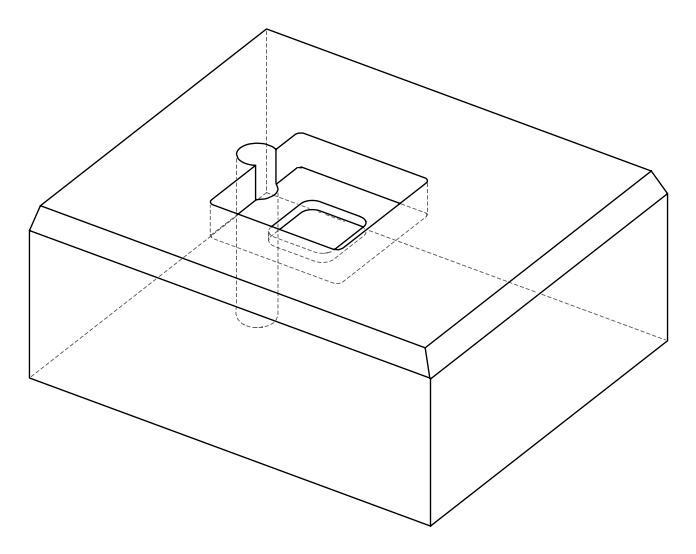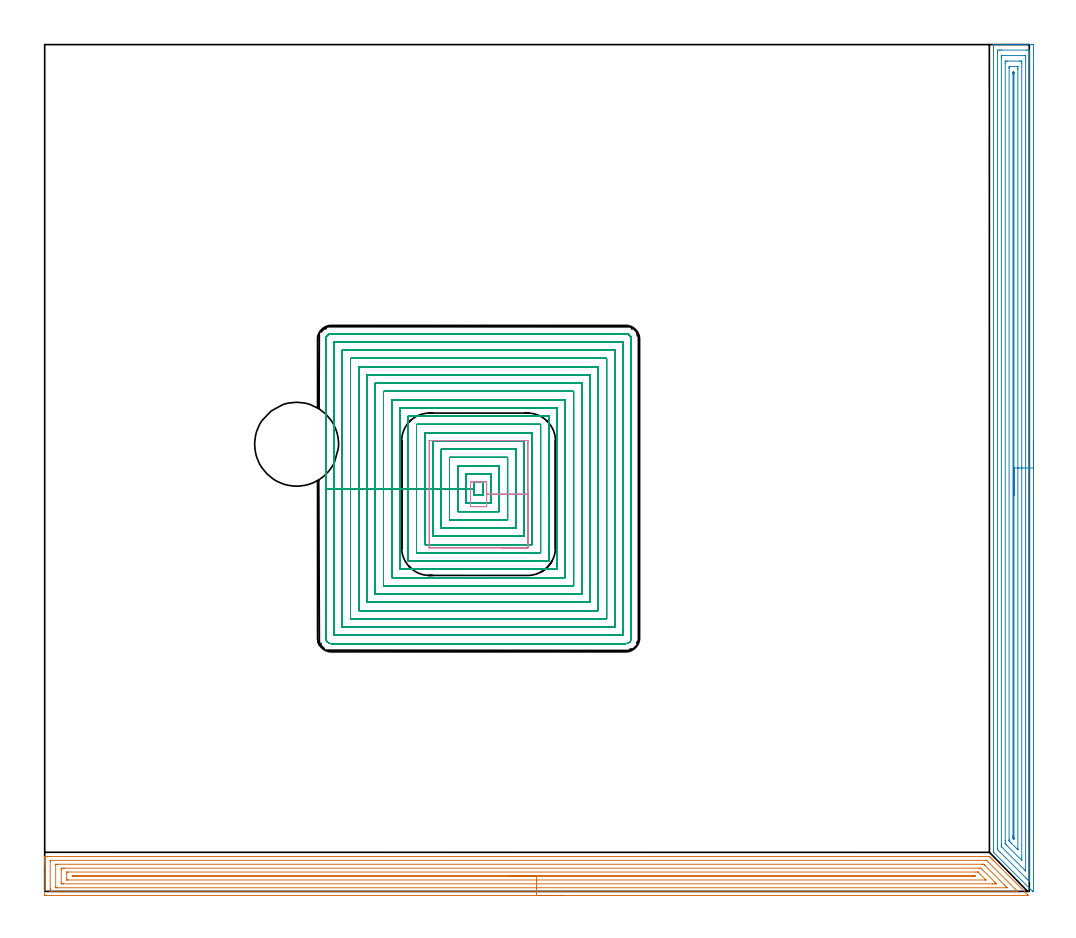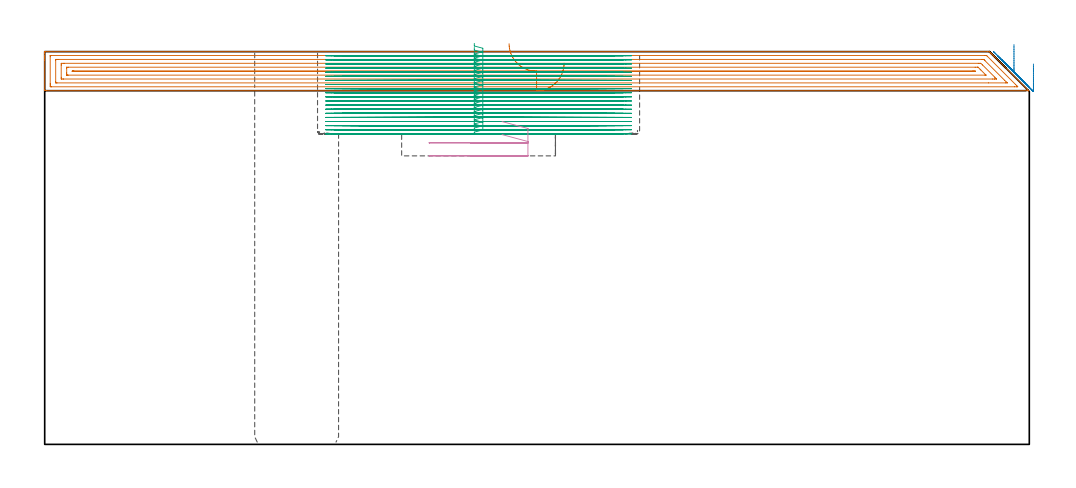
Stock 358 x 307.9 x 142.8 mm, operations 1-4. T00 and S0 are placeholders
(PLAN: 5 operations, 3 tool changes, 218.8 min)
(1 AREA_MILL | FG_CHAMFER_SURFACE | UGT0205_001 | 17 min | 36082 mm3)
(2 AREA_MILL_1 | FG_CHAMFER_SURFACE_1 | UGT0205_001 | 14.64 min | 31396 mm3)
(3 MILL_RECTANGULAR_POCKET | POCKET_RECTANGULAR_STRAIGHT | UGT0201_084 | Follow Part, ap 1.5, ae 75% | 179.58 min | 414848 mm3)
(4 MILL_RECTANGULAR_POCKET_1 | POCKET_RECTANGULAR_STRAIGHT_1 | UGT0201_104 | Follow Part, ap 5, ae 75% | 1.15 min | 25653 mm3)
(5 MILL_THROUGH_HOLE_FROM_SOLID_MATERIAL | STEP1HOLE | NXT0201_007 | Circular | 6.45 min | 99713 mm3)
(TOOL UGT0205_001 | Chamfer Mill 20 x 3 x 45 deg. | D20 FL50 Z2)
(TOOL UGT0201_084 | End mill 6 mm | D6 R1 FL30 Z4)
(TOOL UGT0201_104 | End Mill 20 mm | D20 FL22 Z2)
(TOOL NXT0201_007 | ENDMILL 25mm [R216.25-25050GCK54P 1620] | D25 R3 FL54 Z5)
(OP 1 AREA_MILL)
G17 G21 G94 G90
T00 M6
G54
G17 G0 G90 X188.85 Y-1.5 S1061 M3
G43 Z152.8 H0
Z138.6
G94 G1 X188.812 Z137.728 F250.
X188.698 Z136.863
X188.509 Z136.012
X188.247 Z135.18
X187.913 Z134.374
X187.51 Z133.6
X187.042 Z132.864
X186.51 Z132.172
X185.921 Z131.529
X185.278 Z130.94
X184.586 Z130.408
X183.85 Z129.94
X183.076 Z129.537
X182.27 Z129.203
X181.438 Z128.941
X180.587 Z128.752
X179.722 Z128.638
X178.85 Z128.6
X0.619
X0.202 Y-1.496 Z128.602
X0.01 Y-1.492 Z128.606
X0. Y-1.296 Z128.802
Y9.574 Z139.669
Y10.118 Z140.215
Y10.458 Z140.554
Y11.001 Z141.097
Y11.341 Z141.436
Y12.021 Z142.12
Y12.334 Z142.433
X0.007 Y12.687 Z142.778
X0.009 Y12.697 Z142.788
X0.172 Y12.7 Z142.8
X342.787
X343.489 Y12.702 Z142.794
X343.505 Y12.693 Z142.786
X343.536 Y12.666 Z142.761
X343.681 Y12.52 Z142.618
X343.83 Y12.371 Z142.469
X343.978 Y12.224 Z142.319
X344.127 Y12.074 Z142.171
X344.267 Y11.934 Z142.032
X344.42 Y11.782 Z141.878
X344.872 Y11.328 Z141.428
X345.17 Y11.031 Z141.13
X345.303 Y10.899 Z140.995
X345.677 Y10.523 Z140.623
X357.226 Y-1.024 Z129.072
X357.699 Y-1.499 Z128.6
Z128.599
X357.677 Y-1.5 Z128.6
X178.85
Y-0.086 Z130.014
X2.405 Y-0.085 Z130.015
X2.349
X2.02 Y-0.079 Z130.021
X2.01 Y0.027 Z130.127
X2.003 Y0.257 Z130.357
X2.001 Y0.742 Z130.842
X2. Y1.143 Z131.243
X2.001 Y10.857 Z140.957
X2.008 Y11.259 Z141.359
X2.01 Y11.28 Z141.38
X2.015 Y11.282 Z141.382
X2.039 Y11.284 Z141.384
X2.091 Y11.285 Z141.385
X2.196 Y11.286 Z141.386
X341.95 Y11.285 Z141.385
X342.367 Y11.279 Z141.379
X342.473 Y11.266 Z141.366
X342.612 Y11.132 Z141.232
X342.787 Y10.962 Z141.062
X353.008 Y0.742 Z130.842
X353.508 Y0.241 Z130.341
X353.72 Y0.022 Z130.122
X353.811 Y-0.073 Z130.027
X353.508 Y-0.084 Z130.016
X353.451 Y-0.085 Z130.015
X352.615 Y-0.086 Z130.014
X178.85
Y1.328 Z131.428
X4.492 Y1.329 Z131.429
X4.192 Y1.33 Z131.43
X4.092 Y1.332 Z131.432
X4.021 Y1.335 Z131.435
X4.01 Y1.436 Z131.536
X4.004 Y1.626 Z131.726
X4.001 Y1.815 Z131.915
Y9.574 Z139.674
X4.002 Y9.762 Z139.862
X4.008 Y9.827 Z139.927
X4.014 Y9.865 Z139.965
X4.043 Y9.866 Z139.966
X4.192 Y9.869 Z139.969
X4.785 Y9.871 Z139.971
X5.086
X340.7
X341.
X341.301 Y9.868 Z139.968
X341.386 Y9.865 Z139.965
X341.428 Y9.861 Z139.961
X341.45 Y9.841 Z139.941
X341.544 Y9.753 Z139.853
X341.726 Y9.574 Z139.674
X341.894 Y9.407 Z139.507
X349.041 Y2.26 Z132.36
X349.673 Y1.626 Z131.726
X349.934 Y1.359 Z131.459
X349.947 Y1.335 Z131.435
X349.934 Y1.334 Z131.434
X349.341 Y1.329 Z131.429
X343.148 Y1.328 Z131.428
X178.85
Y2.743 Z132.843
X6.872
X6.634 Y2.744 Z132.844
X6.124 Y2.75 Z132.85
X6.01 Y2.756 Z132.856
X6.006 Y2.957 Z133.057
X6. Y3.371 Z133.471
Y7.808 Z137.908
X6.006 Y8.239 Z138.339
X6.01 Y8.448 Z138.548
X6.221 Y8.452 Z138.552
X6.872 Y8.456 Z138.556
X7.109 Y8.457 Z138.557
X339.451
X340.107 Y8.453 Z138.553
X340.351 Y8.45 Z138.55
X341. Y7.849 Z137.949
X345.459 Y3.392 Z133.492
X345.892 Y2.952 Z133.052
X346.088 Y2.752 Z132.852
X345.984 Y2.749 Z132.849
X345.467 Y2.744 Z132.844
X345.231 Y2.743 Z132.843
X344.574
X178.85
Y4.157 Z134.257
X8.539
X8.3 Y4.159 Z134.259
X8.141 Y4.161 Z134.261
X8.02 Y4.164 Z134.264
X8.01 Y4.184 Z134.284
X8.008 Y4.275 Z134.375
X8.001 Y4.926 Z135.026
X8. Y6.693 Z136.793
X8.003 Y6.925 Z137.025
X8.007 Y7.006 Z137.106
X8.009 Y7.023 Z137.123
X8.025 Y7.036 Z137.136
X8.54 Y7.043 Z137.143
X338.32
X339.096 Y7.042 Z137.142
X339.214 Y7.04 Z137.14
X339.33 Y7.036 Z137.136
X339.372 Y7.017 Z137.117
X339.407 Y6.987 Z137.087
X339.474 Y6.925 Z137.025
X340.107 Y6.295 Z136.395
X340.36 Y6.042 Z136.142
X342.126 Y4.275 Z134.375
X342.2 Y4.197 Z134.297
X342.224 Y4.169 Z134.269
X342.226 Y4.164 Z134.264
X342.212 Y4.162 Z134.262
X342.133 Y4.159 Z134.259
X342.013 Y4.157 Z134.257
X341.894
X178.85
Y5.571 Z135.671
X10.863
X10.446 Y5.573 Z135.673
X10.023 Y5.576 Z135.676
X10.01 Y5.579 Z135.679
X10.005 Y5.595 Z135.695
X10.01 Y5.619 Z135.719
X10.023 Y5.622 Z135.722
X10.072 Y5.625 Z135.725
X10.175 Y5.628 Z135.728
X10.387 Y5.629 Z135.729
X10.446
X337.427
X337.846 Y5.627 Z135.727
X338.261 Y5.623 Z135.723
X338.32 Y5.622 Z135.722
X338.36 Y5.578 Z135.678
X337.844 Y5.571 Z135.671
X178.85
X177.978 Z135.709
X177.114 Z135.823
X176.262 Z136.012
X175.43 Z136.274
X174.624 Z136.608
X173.85 Z137.011
X173.114 Z137.48
X172.422 Z138.011
X171.779 Z138.6
X171.19 Z139.243
X170.659 Z139.935
X170.19 Z140.671
X169.787 Z141.445
X169.453 Z142.251
X169.191 Z143.083
X169.002 Z143.935
X168.888 Z144.799
X168.85 Z145.671
G0 Z152.8
M5
M2
(OP 2 AREA_MILL_1)
G17 G21 G94 G90
T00 M6
G54
G17 G0 G90 X359.5 Y163.95 S1061 M3
G43 Z152.8 H0
Z138.3
G94 G1 Y163.912 Z137.428 F250.
Y163.798 Z136.564
Y163.609 Z135.712
Y163.347 Z134.88
Y163.013 Z134.074
Y162.61 Z133.3
Y162.142 Z132.564
Y161.61 Z131.872
Y161.021 Z131.229
Y160.378 Z130.64
Y159.686 Z130.109
Y158.95 Z129.64
Y158.176 Z129.237
Y157.37 Z128.903
Y156.538 Z128.641
Y155.686 Z128.452
Y154.822 Z128.338
Y153.95 Z128.3
X359.499 Y0.036 Z128.299
X359.498 Y0. Z128.298
X359.341 Y0.001 Z128.452
X359.223 Y0.031 Z128.569
X359.162 Y0.057 Z128.631
X359.128 Y0.079 Z128.666
X359.029 Y0.18 Z128.769
X345.123 Y14.079 Z142.677
X345.004 Y14.205 Z142.789
X345. Y14.931 Z142.8
Y307.72
X345.003 Y307.89 Z142.788
X345.05 Y307.894 Z142.741
X345.463 Y307.9 Z142.337
X345.746 Z142.054
X346.464 Z141.331
X347.713 Z140.084
X349.134 Z138.661
X358.926 Z128.871
X359.194 Y307.898 Z128.604
X359.492 Y307.89 Z128.306
X359.499 Y307.591 Z128.299
X359.5 Y153.95 Z128.3
X358.086 Z129.714
Y5.048
X358.083 Y4.203 Z129.717
X358.081 Y4.158 Z129.719
X358.036 Y3.634 Z129.764
X357.457 Y4.203 Z130.343
X357.146 Y4.512 Z130.654
X356.56 Y5.097 Z131.24
X347.354 Y14.297 Z140.446
X346.723 Y14.932 Z141.077
X346.464 Y15.198 Z141.336
X346.419 Y15.826 Z141.381
X346.417 Y15.873 Z141.383
X346.414 Y16.72 Z141.386
Y304.64
X346.418 Y305.485 Z141.382
X346.421 Y305.528 Z141.379
X346.464 Y305.89 Z141.336
X346.943 Y305.898 Z140.857
X347.354 Y305.899 Z140.446
X347.831 Y305.9 Z139.969
X357.146 Y305.899 Z130.654
X357.625 Y305.897 Z130.175
X358.036 Y305.89 Z129.764
X358.079 Y305.485 Z129.721
X358.082 Y305.438 Z129.718
X358.086 Y304.591 Z129.714
Y304.541
Y153.95
X356.672 Z131.128
X356.671 Y7.507 Z131.129
X356.669 Y7.472 Z131.131
X356.666 Y7.458 Z131.134
X356.644 Y7.474 Z131.156
X356.327 Y7.779 Z131.473
X347.922 Y16.18 Z139.878
X347.869 Y16.236 Z139.931
X347.846 Y16.266 Z139.954
X347.835 Y16.304 Z139.965
X347.831 Y16.72 Z139.969
X347.829 Y17.137 Z139.971
Y302.803
X347.83 Y303.218 Z139.97
X347.835 Y303.697 Z139.965
X347.846 Y303.89 Z139.954
X348.044 Y303.898 Z139.756
X348.244 Y303.899 Z139.556
X348.932 Y303.9 Z138.868
X356.256 Y303.899 Z131.544
X356.458 Y303.896 Z131.342
X356.592 Y303.89 Z131.208
X356.665 Y303.878 Z131.135
X356.668 Y303.835 Z131.132
X356.67 Y303.697 Z131.13
X356.671 Y303.279 Z131.129
X356.672 Y302.803 Z131.128
Y153.95
X355.257 Z132.543
Y12.249
X355.255 Y11.466 Z132.545
X355.252 Y11.355 Z132.548
X355.25 Y11.319 Z132.55
X355.242 Y11.32 Z132.558
X355.235 Y11.324 Z132.565
X355.199 Y11.355 Z132.601
X349.831 Y16.72 Z137.969
X349.636 Y16.918 Z138.164
X349.25 Y17.314 Z138.55
X349.245 Y17.503 Z138.555
X349.244 Y17.614 Z138.556
X349.243 Y18.399 Z138.557
Y301.015
X349.249 Y301.793 Z138.551
X349.259 Y301.89 Z138.541
X349.364 Y301.893 Z138.436
X349.584 Y301.897 Z138.216
X350.025 Y301.9 Z137.775
X354.475 Z133.325
X354.919 Y301.897 Z132.881
X355.137 Y301.893 Z132.663
X355.24 Y301.89 Z132.56
X355.25 Y301.821 Z132.55
X355.256 Y301.124 Z132.544
X355.257 Y301.015 Z132.543
Y153.95
X353.843 Z133.957
Y15.308
X353.841 Y15.234 Z133.959
X353.838 Y15.19 Z133.962
X353.836 Y15.179 Z133.964
X353.831 Y15.182 Z133.969
X353.722 Y15.284 Z134.078
X353.585 Y15.418 Z134.215
X351.387 Y17.614 Z136.413
X350.915 Y18.091 Z136.885
X350.708 Y18.304 Z137.092
X350.664 Y18.357 Z137.136
X350.661 Y18.422 Z137.139
X350.659 Y18.508 Z137.141
X350.657 Y18.766 Z137.143
X350.658 Y299.227 Z137.142
X350.659 Y299.483 Z137.141
X350.664 Y299.744 Z137.136
X350.67 Y299.89 Z137.13
X350.747 Y299.893 Z137.053
X350.915 Y299.897 Z136.885
X351.135 Y299.9 Z136.665
X353.585 Y299.899 Z134.215
X353.808 Y299.897 Z133.992
X353.836 Y299.89 Z133.964
X353.838 Y299.885 Z133.962
X353.841 Y299.864 Z133.959
X353.843 Y299.227 Z133.957
Y298.968
Y153.95
X352.429 Z135.371
X352.428 Y19.669 Z135.372
X352.427 Y19.402 Z135.373
X352.422 Y19.045 Z135.378
Y19.04
X352.402 Y19.056 Z135.398
X352.351 Y19.102 Z135.449
X352.25 Y19.201 Z135.55
X352.15 Y19.303 Z135.65
X352.102 Y19.356 Z135.698
X352.08 Y19.382 Z135.72
X352.078 Y19.402 Z135.722
X352.073 Y19.761 Z135.727
X352.071 Y20.028 Z135.729
Y20.296
Y297.171
X352.072 Y297.439 Z135.728
X352.076 Y297.798 Z135.724
X352.078 Y297.872 Z135.722
X352.082 Y297.891 Z135.718
X352.101 Y297.892 Z135.699
X352.239 Y297.897 Z135.561
X352.397 Y297.89 Z135.403
X352.422 Y297.877 Z135.378
X352.424 Y297.824 Z135.376
X352.427 Y297.708 Z135.373
X352.428 Y297.439 Z135.372
X352.429 Y297.171 Z135.371
Y153.95
Y153.078 Z135.409
Y152.214 Z135.523
Y151.362 Z135.712
Y150.53 Z135.974
Y149.724 Z136.308
Y148.95 Z136.711
Y148.214 Z137.18
Y147.522 Z137.711
Y146.879 Z138.3
Y146.29 Z138.943
Y145.758 Z139.635
Y145.29 Z140.371
Y144.887 Z141.145
Y144.553 Z141.951
Y144.291 Z142.783
Y144.102 Z143.635
Y143.988 Z144.5
Y143.95 Z145.371
G0 Z152.8
M5
M2
(OP 3 MILL_RECTANGULAR_POCKET)
G17 G21 G94 G90
T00 M6
G54
G17 G0 G90 X156.2 Y147.626 S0 M3
G43 Z152.8 H0
Z145.8
G94 G1 Y144.1 Z144.855 F250.
X159.3 Z144.025
Y148.8 Z142.765
X156.2 Z141.935
Y146.45 Z141.305
Y144.1 F500.
X159.3
Y148.8
X156.2
Y146.45
X153.2
Y141.1
X162.3
Y151.8
X153.2
Y146.45
X150.2
Y138.1
X165.3
Y154.8
X150.2
Y146.45
X147.2
Y135.1
X168.3
Y157.8
X147.2
Y146.45
X144.2
Y132.1
X171.3
Y160.8
X144.2
Y146.45
X141.2
Y129.1
X174.3
Y163.8
X141.2
Y146.45
X138.2
Y126.1
X177.3
Y166.8
X138.2
Y146.45
X135.2
Y123.1
X180.3
Y169.8
X135.2
Y146.45
X132.2
Y120.1
X183.3
Y172.8
X132.2
Y146.45
X129.2
Y117.1
X186.3
Y175.8
X129.2
Y146.45
X126.2
Y114.1
X189.3
Y178.8
X126.2
Y146.45
X123.2
Y111.1
X192.3
Y181.8
X123.2
Y175.821
Y146.45
X120.2
Y108.1
X195.3
Y184.8
X120.2
Y146.45
X117.2
Y105.1
X198.3
Y187.8
X117.2
Y175.821
Y146.45
X114.2
Y102.1
X201.3
Y190.8
X114.2
Y175.821
Y146.45
X111.2
Y99.1
X204.3
Y193.8
X111.2
Y175.821
Y146.45
X108.2
Y96.1
X207.3
Y196.8
X108.2
Y146.45
X105.2
Y93.1
X210.3
Y199.8
X105.2
Y146.45
X102.2
Y92.1
G3 X104.2 Y90.1 R2.
G1 X211.3
G3 X213.3 Y92.1 R2.
G1 Y200.8
G3 X211.3 Y202.8 R2.
G1 X104.2
G3 X102.2 Y200.8 R2.
G1 Y146.45
Y145.45
G0 X156.2 Y147.626 Z144.305
G1 Y144.1 Z143.36 F250.
X159.3 Z142.53
Y148.8 Z141.27
X156.2 Z140.44
Y146.45 Z139.81
Y144.1 F500.
X159.3
Y148.8
X156.2
Y146.45
X153.2
Y141.1
X162.3
Y151.8
X153.2
Y146.45
X150.2
Y138.1
X165.3
Y154.8
X150.2
Y146.45
X147.2
Y135.1
X168.3
Y157.8
X147.2
Y146.45
X144.2
Y132.1
X171.3
Y160.8
X144.2
Y146.45
X141.2
Y129.1
X174.3
Y163.8
X141.2
Y146.45
X138.2
Y126.1
X177.3
Y166.8
X138.2
Y146.45
X135.2
Y123.1
X180.3
Y169.8
X135.2
Y146.45
X132.2
Y120.1
X183.3
Y172.8
X132.2
Y146.45
X129.2
Y117.1
X186.3
Y175.8
X129.2
Y146.45
X126.2
Y114.1
X189.3
Y178.8
X126.2
Y175.8
Y146.45
X123.2
Y111.1
X192.3
Y181.8
X123.2
Y175.82
Y146.45
X120.2
Y108.1
X195.3
Y184.8
X120.2
Y175.82
Y146.45
X117.2
Y105.1
X198.3
Y187.8
X117.2
Y175.82
Y146.45
X114.2
Y102.1
X201.3
Y190.8
X114.2
Y175.82
Y146.45
X111.2
Y99.1
X204.3
Y193.8
X111.2
Y175.82
Y146.45
X108.2
Y96.1
X207.3
Y196.8
X108.2
Y146.45
X105.2
Y93.1
X210.3
Y199.8
X105.2
Y175.82
Y146.45
X102.2
Y92.1
G3 X104.2 Y90.1 R2.
G1 X211.3
G3 X213.3 Y92.1 R2.
G1 Y200.8
G3 X211.3 Y202.8 R2.
G1 X104.2
G3 X102.2 Y200.8 R2.
G1 Y175.82
Y146.45
Y145.45
G0 X156.2 Y147.626 Z142.81
G1 Y144.1 Z141.865 F250.
X159.3 Z141.035
Y148.8 Z139.775
X156.2 Z138.945
Y146.45 Z138.315
Y144.1 F500.
X159.3
Y148.8
X156.2
Y146.45
X153.2
Y141.1
X162.3
Y151.8
X153.2
Y146.45
X150.2
Y138.1
X165.3
Y154.8
X150.2
Y146.45
X147.2
Y135.1
X168.3
Y157.8
X147.2
Y146.45
X144.2
Y132.1
X171.3
Y160.8
X144.2
Y146.45
X141.2
Y129.1
X174.3
Y163.8
X141.2
Y146.45
X138.2
Y126.1
X177.3
Y166.8
X138.2
Y146.45
X135.2
Y123.1
X180.3
Y169.8
X135.2
Y146.45
X132.2
Y120.1
X183.3
Y172.8
X132.2
Y146.45
X129.2
Y117.1
X186.3
Y175.8
X129.2
Y146.45
X126.2
Y114.1
X189.3
Y178.8
X126.2
Y175.8
Y146.45
X123.2
Y111.1
X192.3
Y181.8
X123.2
Y175.82
Y146.45
X120.2
Y108.1
X195.3
Y184.8
X120.2
Y175.82
Y146.45
X117.2
Y105.1
X198.3
Y187.8
X117.2
Y175.82
Y146.45
X114.2
Y102.1
X201.3
Y190.8
X114.2
Y175.82
Y146.45
X111.2
Y99.1
X204.3
Y193.8
X111.2
Y175.82
Y146.45
X108.2
Y96.1
X207.3
Y196.8
X108.2
Y175.82
Y146.45
X105.2
Y93.1
X210.3
Y199.8
X105.2
Y175.82
Y146.45
X102.2
Y92.1
G3 X104.2 Y90.1 R2.
G1 X211.3
G3 X213.3 Y92.1 R2.
G1 Y200.8
G3 X211.3 Y202.8 R2.
G1 X104.2
G3 X102.2 Y200.8 R2.
G1 Y175.82
Y146.45
Y145.45
G0 X156.2 Y147.626 Z141.315
G1 Y144.1 Z140.37 F250.
X159.3 Z139.54
Y148.8 Z138.28
X156.2 Z137.45
Y146.45 Z136.82
Y144.1 F500.
X159.3
Y148.8
X156.2
Y146.45
X153.2
Y141.1
X162.3
Y151.8
X153.2
Y146.45
X150.2
Y138.1
X165.3
Y154.8
X150.2
Y146.45
X147.2
Y135.1
X168.3
Y157.8
X147.2
Y146.45
X144.2
Y132.1
X171.3
Y160.8
X144.2
Y146.45
X141.2
Y129.1
X174.3
Y163.8
X141.2
Y146.45
X138.2
Y126.1
X177.3
Y166.8
X138.2
Y146.45
X135.2
Y123.1
X180.3
Y169.8
X135.2
Y146.45
X132.2
Y120.1
X183.3
Y172.8
X132.2
Y146.45
X129.2
Y117.1
X186.3
Y175.8
X129.2
Y146.45
X126.2
Y114.1
X189.3
Y178.8
X126.2
Y175.8
Y146.45
X123.2
Y111.1
X192.3
Y181.8
X123.2
Y175.82
Y146.45
X120.2
Y108.1
X195.3
Y184.8
X120.2
Y175.82
Y146.45
X117.2
Y105.1
X198.3
Y187.8
X117.2
Y175.82
Y146.45
X114.2
Y102.1
X201.3
Y190.8
X114.2
Y175.82
Y146.45
X111.2
Y99.1
X204.3
Y193.8
X111.2
Y175.82
Y146.45
X108.2
Y96.1
X207.3
Y196.8
X108.2
Y175.82
Y146.45
X105.2
Y93.1
X210.3
Y199.8
X105.2
Y175.82
Y146.45
X102.2
Y92.1
G3 X104.2 Y90.1 R2.
G1 X211.3
G3 X213.3 Y92.1 R2.
G1 Y200.8
G3 X211.3 Y202.8 R2.
G1 X104.2
G3 X102.2 Y200.8 R2.
G1 Y175.82
Y146.45
Y145.45
G0 X156.2 Y147.626 Z139.82
G1 Y144.1 Z138.875 F250.
X159.3 Z138.045
Y148.8 Z136.785
X156.2 Z135.955
Y146.45 Z135.325
Y144.1 F500.
X159.3
Y148.8
X156.2
Y146.45
X153.2
Y141.1
X162.3
Y151.8
X153.2
Y146.45
X150.2
Y138.1
X165.3
Y154.8
X150.2
Y146.45
X147.2
Y135.1
X168.3
Y157.8
X147.2
Y146.45
X144.2
Y132.1
X171.3
Y160.8
X144.2
Y146.45
X141.2
Y129.1
X174.3
Y163.8
X141.2
Y146.45
X138.2
Y126.1
X177.3
Y166.8
X138.2
Y146.45
X135.2
Y123.1
X180.3
Y169.8
X135.2
Y146.45
X132.2
Y120.1
X183.3
Y172.8
X132.2
Y146.45
X129.2
Y117.1
X186.3
Y175.8
X129.2
Y146.45
X126.2
Y114.1
X189.3
Y178.8
X126.2
Y175.8
Y146.45
X123.2
Y111.1
X192.3
Y181.8
X123.2
Y175.82
Y146.45
X120.2
Y108.1
X195.3
Y184.8
X120.2
Y175.82
Y146.45
X117.2
Y105.1
X198.3
Y187.8
X117.2
Y175.82
Y146.45
X114.2
Y102.1
X201.3
Y190.8
X114.2
Y175.82
Y146.45
X111.2
Y99.1
X204.3
Y193.8
X111.2
Y175.82
Y146.45
X108.2
Y96.1
X207.3
Y196.8
X108.2
Y175.82
Y146.45
X105.2
Y93.1
X210.3
Y199.8
X105.2
Y175.82
Y146.45
X102.2
Y92.1
G3 X104.2 Y90.1 R2.
G1 X211.3
G3 X213.3 Y92.1 R2.
G1 Y200.8
G3 X211.3 Y202.8 R2.
G1 X104.2
G3 X102.2 Y200.8 R2.
G1 Y175.82
Y146.45
Y145.45
G0 X156.2 Y147.626 Z138.325
G1 Y144.1 Z137.38 F250.
X159.3 Z136.55
Y148.8 Z135.29
X156.2 Z134.46
Y146.45 Z133.83
Y144.1 F500.
X159.3
Y148.8
X156.2
Y146.45
X153.2
Y141.1
X162.3
Y151.8
X153.2
Y146.45
X150.2
Y138.1
X165.3
Y154.8
X150.2
Y146.45
X147.2
Y135.1
X168.3
Y157.8
X147.2
Y146.45
X144.2
Y132.1
X171.3
Y160.8
X144.2
Y146.45
X141.2
Y129.1
X174.3
Y163.8
X141.2
Y146.45
X138.2
Y126.1
X177.3
Y166.8
X138.2
Y146.45
X135.2
Y123.1
X180.3
Y169.8
X135.2
Y146.45
X132.2
Y120.1
X183.3
Y172.8
X132.2
Y146.45
X129.2
Y117.1
X186.3
Y175.8
X129.2
Y146.45
X126.2
Y114.1
X189.3
Y178.8
X126.2
Y175.8
Y146.45
X123.2
Y111.1
X192.3
Y181.8
X123.2
Y175.82
Y146.45
X120.2
Y108.1
X195.3
Y184.8
X120.2
Y146.45
X117.2
Y105.1
X198.3
Y187.8
X117.2
Y146.45
X114.2
Y102.1
X201.3
Y190.8
X114.2
Y146.45
X111.2
Y99.1
X204.3
Y193.8
X111.2
Y146.45
X108.2
Y96.1
X207.3
Y196.8
X108.2
Y175.82
Y146.45
X105.2
Y93.1
X210.3
Y199.8
X105.2
Y175.82
Y146.45
X102.2
Y92.1
G3 X104.2 Y90.1 R2.
G1 X211.3
G3 X213.3 Y92.1 R2.
G1 Y200.8
G3 X211.3 Y202.8 R2.
G1 X104.2
G3 X102.2 Y200.8 R2.
G1 Y175.82
Y146.45
Y145.45
G0 X156.2 Y147.626 Z136.83
G1 Y144.1 Z135.885 F250.
X159.3 Z135.055
Y148.8 Z133.795
X156.2 Z132.965
Y146.45 Z132.335
Y144.1 F500.
X159.3
Y148.8
X156.2
Y146.45
X153.2
Y141.1
X162.3
Y151.8
X153.2
Y146.45
X150.2
Y138.1
X165.3
Y154.8
X150.2
Y146.45
X147.2
Y135.1
X168.3
Y157.8
X147.2
Y146.45
X144.2
Y132.1
X171.3
Y160.8
X144.2
Y146.45
X141.2
Y129.1
X174.3
Y163.8
X141.2
Y146.45
X138.2
Y126.1
X177.3
Y166.8
X138.2
Y146.45
X135.2
Y123.1
X180.3
Y169.8
X135.2
Y146.45
X132.2
Y120.1
X183.3
Y172.8
X132.2
Y146.45
X129.2
Y117.1
X186.3
Y175.8
X129.2
Y146.45
X126.2
Y114.1
X189.3
Y178.8
X126.2
Y175.8
Y146.45
X123.2
Y111.1
X192.3
Y181.8
X123.2
Y175.82
Y146.45
X120.2
Y108.1
X195.3
Y184.8
X120.2
Y175.82
Y146.45
X117.2
Y105.1
X198.3
Y187.8
X117.2
Y175.82
Y146.45
X114.2
Y102.1
X201.3
Y190.8
X114.2
Y175.82
Y146.45
X111.2
Y99.1
X204.3
Y193.8
X111.2
Y175.82
Y146.45
X108.2
Y96.1
X207.3
Y196.8
X108.2
Y175.82
Y146.45
X105.2
Y93.1
X210.3
Y199.8
X105.2
Y175.82
Y146.45
X102.2
Y92.1
G3 X104.2 Y90.1 R2.
G1 X211.3
G3 X213.3 Y92.1 R2.
G1 Y200.8
G3 X211.3 Y202.8 R2.
G1 X104.2
G3 X102.2 Y200.8 R2.
G1 Y175.82
Y146.45
Y145.45
G0 X156.2 Y147.626 Z135.335
G1 Y144.1 Z134.39 F250.
X159.3 Z133.56
Y148.8 Z132.3
X156.2 Z131.47
Y146.45 Z130.84
Y144.1 F500.
X159.3
Y148.8
X156.2
Y146.45
X153.2
Y141.1
X162.3
Y151.8
X153.2
Y146.45
X150.2
Y138.1
X165.3
Y154.8
X150.2
Y146.45
X147.2
Y135.1
X168.3
Y157.8
X147.2
Y146.45
X144.2
Y132.1
X171.3
Y160.8
X144.2
Y146.45
X141.2
Y129.1
X174.3
Y163.8
X141.2
Y146.45
X138.2
Y126.1
X177.3
Y166.8
X138.2
Y146.45
X135.2
Y123.1
X180.3
Y169.8
X135.2
Y146.45
X132.2
Y120.1
X183.3
Y172.8
X132.2
Y146.45
X129.2
Y117.1
X186.3
Y175.8
X129.2
Y146.45
X126.2
Y114.1
X189.3
Y178.8
X126.2
Y175.8
Y146.45
X123.2
Y111.1
X192.3
Y181.8
X123.2
Y175.82
Y146.45
X120.2
Y108.1
X195.3
Y184.8
X120.2
Y175.82
Y146.45
X117.2
Y105.1
X198.3
Y187.8
X117.2
Y175.82
Y146.45
X114.2
Y102.1
X201.3
Y190.8
X114.2
Y175.82
Y146.45
X111.2
Y99.1
X204.3
Y193.8
X111.2
Y175.82
Y146.45
X108.2
Y96.1
X207.3
Y196.8
X108.2
Y175.82
Y146.45
X105.2
Y93.1
X210.3
Y199.8
X105.2
Y175.82
Y146.45
X102.2
Y92.1
G3 X104.2 Y90.1 R2.
G1 X211.3
G3 X213.3 Y92.1 R2.
G1 Y200.8
G3 X211.3 Y202.8 R2.
G1 X104.2
G3 X102.2 Y200.8 R2.
G1 Y175.82
Y146.45
Y145.45
G0 X156.2 Y147.626 Z133.84
G1 Y144.1 Z132.895 F250.
X159.3 Z132.065
Y148.8 Z130.805
X156.2 Z129.975
Y146.45 Z129.345
Y144.1 F500.
X159.3
Y148.8
X156.2
Y146.45
X153.2
Y141.1
X162.3
Y151.8
X153.2
Y146.45
X150.2
Y138.1
X165.3
Y154.8
X150.2
Y146.45
X147.2
Y135.1
X168.3
Y157.8
X147.2
Y146.45
X144.2
Y132.1
X171.3
Y160.8
X144.2
Y146.45
X141.2
Y129.1
X174.3
Y163.8
X141.2
Y146.45
X138.2
Y126.1
X177.3
Y166.8
X138.2
Y146.45
X135.2
Y123.1
X180.3
Y169.8
X135.2
Y146.45
X132.2
Y120.1
X183.3
Y172.8
X132.2
Y146.45
X129.2
Y117.1
X186.3
Y175.8
X129.2
Y146.45
X126.2
Y114.1
X189.3
Y178.8
X126.2
Y146.45
X123.2
Y111.1
X192.3
Y181.8
X123.2
Y175.821
Y146.45
X120.2
Y108.1
X195.3
Y184.8
X120.2
Y146.45
X117.2
Y105.1
X198.3
Y187.8
X117.2
Y175.821
Y146.45
X114.2
Y102.1
X201.3
Y190.8
X114.2
Y175.821
Y146.45
X111.2
Y99.1
X204.3
Y193.8
X111.2
Y175.821
Y146.45
X108.2
Y96.1
X207.3
Y196.8
X108.2
Y146.45
X105.2
Y93.1
X210.3
Y199.8
X105.2
Y146.45
X102.2
Y92.1
G3 X104.2 Y90.1 R2.
G1 X211.3
G3 X213.3 Y92.1 R2.
G1 Y200.8
G3 X211.3 Y202.8 R2.
G1 X104.2
G3 X102.2 Y200.8 R2.
G1 Y146.45
Y145.45
G0 X156.2 Y147.626 Z132.345
G1 Y144.1 Z131.4 F250.
X159.3 Z130.57
Y148.8 Z129.31
X156.2 Z128.48
Y146.45 Z127.85
Y144.1 F500.
X159.3
Y148.8
X156.2
Y146.45
X153.2
Y141.1
X162.3
Y151.8
X153.2
Y146.45
X150.2
Y138.1
X165.3
Y154.8
X150.2
Y146.45
X147.2
Y135.1
X168.3
Y157.8
X147.2
Y146.45
X144.2
Y132.1
X171.3
Y160.8
X144.2
Y146.45
X141.2
Y129.1
X174.3
Y163.8
X141.2
Y146.45
X138.2
Y126.1
X177.3
Y166.8
X138.2
Y146.45
X135.2
Y123.1
X180.3
Y169.8
X135.2
Y146.45
X132.2
Y120.1
X183.3
Y172.8
X132.2
Y146.45
X129.2
Y117.1
X186.3
Y175.8
X129.2
Y146.45
X126.2
Y114.1
X189.3
Y178.8
X126.2
Y175.8
Y146.45
X123.2
Y111.1
X192.3
Y181.8
X123.2
Y175.821
Y146.45
X120.2
Y108.1
X195.3
Y184.8
X120.2
Y175.821
Y146.45
X117.2
Y105.1
X198.3
Y187.8
X117.2
Y175.821
Y146.45
X114.2
Y102.1
X201.3
Y190.8
X114.2
Y175.821
Y146.45
X111.2
Y99.1
X204.3
Y193.8
X111.2
Y175.821
Y146.45
X108.2
Y96.1
X207.3
Y196.8
X108.2
Y146.45
X105.2
Y93.1
X210.3
Y199.8
X105.2
Y146.45
X102.2
Y92.1
G3 X104.2 Y90.1 R2.
G1 X211.3
G3 X213.3 Y92.1 R2.
G1 Y200.8
G3 X211.3 Y202.8 R2.
G1 X104.2
G3 X102.2 Y200.8 R2.
G1 Y146.45
Y145.45
G0 X156.2 Y147.626 Z130.85
G1 Y144.1 Z129.905 F250.
X159.3 Z129.075
Y148.8 Z127.815
X156.2 Z126.985
Y146.45 Z126.355
Y144.1 F500.
X159.3
Y148.8
X156.2
Y146.45
X153.2
Y141.1
X162.3
Y151.8
X153.2
Y146.45
X150.2
Y138.1
X165.3
Y154.8
X150.2
Y146.45
X147.2
Y135.1
X168.3
Y157.8
X147.2
Y146.45
X144.2
Y132.1
X171.3
Y160.8
X144.2
Y146.45
X141.2
Y129.1
X174.3
Y163.8
X141.2
Y146.45
X138.2
Y126.1
X177.3
Y166.8
X138.2
Y146.45
X135.2
Y123.1
X180.3
Y169.8
X135.2
Y146.45
X132.2
Y120.1
X183.3
Y172.8
X132.2
Y146.45
X129.2
Y117.1
X186.3
Y175.8
X129.2
Y146.45
X126.2
Y114.1
X189.3
Y178.8
X126.2
Y175.8
Y146.45
X123.2
Y111.1
X192.3
Y181.8
X123.2
Y175.821
Y146.45
X120.2
Y108.1
X195.3
Y184.8
X120.2
Y175.821
Y146.45
X117.2
Y105.1
X198.3
Y187.8
X117.2
Y175.821
Y146.45
X114.2
Y102.1
X201.3
Y190.8
X114.2
Y175.821
Y146.45
X111.2
Y99.1
X204.3
Y193.8
X111.2
Y175.821
Y146.45
X108.2
Y96.1
X207.3
Y196.8
X108.2
Y146.45
X105.2
Y93.1
X210.3
Y199.8
X105.2
Y146.45
X102.2
Y92.1
G3 X104.2 Y90.1 R2.
G1 X211.3
G3 X213.3 Y92.1 R2.
G1 Y200.8
G3 X211.3 Y202.8 R2.
G1 X104.2
G3 X102.2 Y200.8 R2.
G1 Y146.45
Y145.45
G0 X156.2 Y147.626 Z129.355
G1 Y144.1 Z128.41 F250.
X159.3 Z127.58
Y148.8 Z126.32
X156.2 Z125.49
Y146.45 Z124.86
Y144.1 F500.
X159.3
Y148.8
X156.2
Y146.45
X153.2
Y141.1
X162.3
Y151.8
X153.2
Y146.45
X150.2
Y138.1
X165.3
Y154.8
X150.2
Y146.45
X147.2
Y135.1
X168.3
Y157.8
X147.2
Y146.45
X144.2
Y132.1
X171.3
Y160.8
X144.2
Y146.45
X141.2
Y129.1
X174.3
Y163.8
X141.2
Y146.45
X138.2
Y126.1
X177.3
Y166.8
X138.2
Y146.45
X135.2
Y123.1
X180.3
Y169.8
X135.2
Y146.45
X132.2
Y120.1
X183.3
Y172.8
X132.2
Y146.45
X129.2
Y117.1
X186.3
Y175.8
X129.2
Y146.45
X126.2
Y114.1
X189.3
Y178.8
X126.2
Y175.8
Y146.45
X123.2
Y111.1
X192.3
Y181.8
X123.2
Y175.821
Y146.45
X120.2
Y108.1
X195.3
Y184.8
X120.2
Y175.821
Y146.45
X117.2
Y105.1
X198.3
Y187.8
X117.2
Y175.821
Y146.45
X114.2
Y102.1
X201.3
Y190.8
X114.2
Y175.821
Y146.45
X111.2
Y99.1
X204.3
Y193.8
X111.2
Y175.821
Y146.45
X108.2
Y96.1
X207.3
Y196.8
X108.2
Y146.45
X105.2
Y93.1
X210.3
Y199.8
X105.2
Y146.45
X102.2
Y92.1
G3 X104.2 Y90.1 R2.
G1 X211.3
G3 X213.3 Y92.1 R2.
G1 Y200.8
G3 X211.3 Y202.8 R2.
G1 X104.2
G3 X102.2 Y200.8 R2.
G1 Y146.45
Y145.45
G0 X156.2 Y147.626 Z127.86
G1 Y144.1 Z126.915 F250.
X159.3 Z126.085
Y148.8 Z124.825
X156.2 Z123.995
Y146.45 Z123.365
Y144.1 F500.
X159.3
Y148.8
X156.2
Y146.45
X153.2
Y141.1
X162.3
Y151.8
X153.2
Y146.45
X150.2
Y138.1
X165.3
Y154.8
X150.2
Y146.45
X147.2
Y135.1
X168.3
Y157.8
X147.2
Y146.45
X144.2
Y132.1
X171.3
Y160.8
X144.2
Y146.45
X141.2
Y129.1
X174.3
Y163.8
X141.2
Y146.45
X138.2
Y126.1
X177.3
Y166.8
X138.2
Y146.45
X135.2
Y123.1
X180.3
Y169.8
X135.2
Y146.45
X132.2
Y120.1
X183.3
Y172.8
X132.2
Y146.45
X129.2
Y117.1
X186.3
Y175.8
X129.2
Y146.45
X126.2
Y114.1
X189.3
Y178.8
X126.2
Y175.8
Y146.45
X123.2
Y111.1
X192.3
Y181.8
X123.2
Y175.821
Y146.45
X120.2
Y108.1
X195.3
Y184.8
X120.2
Y175.821
Y146.45
X117.2
Y105.1
X198.3
Y187.8
X117.2
Y175.821
Y146.45
X114.2
Y102.1
X201.3
Y190.8
X114.2
Y175.821
Y146.45
X111.2
Y99.1
X204.3
Y193.8
X111.2
Y175.821
Y146.45
X108.2
Y96.1
X207.3
Y196.8
X108.2
Y146.45
X105.2
Y93.1
X210.3
Y199.8
X105.2
Y146.45
X102.2
Y92.1
G3 X104.2 Y90.1 R2.
G1 X211.3
G3 X213.3 Y92.1 R2.
G1 Y200.8
G3 X211.3 Y202.8 R2.
G1 X104.2
G3 X102.2 Y200.8 R2.
G1 Y146.45
Y145.45
G0 X156.2 Y147.626 Z126.365
G1 Y144.1 Z125.42 F250.
X159.3 Z124.59
Y148.8 Z123.33
X156.2 Z122.5
Y146.45 Z121.87
Y144.1 F500.
X159.3
Y148.8
X156.2
Y146.45
X153.2
Y141.1
X162.3
Y151.8
X153.2
Y146.45
X150.2
Y138.1
X165.3
Y154.8
X150.2
Y146.45
X147.2
Y135.1
X168.3
Y157.8
X147.2
Y146.45
X144.2
Y132.1
X171.3
Y160.8
X144.2
Y146.45
X141.2
Y129.1
X174.3
Y163.8
X141.2
Y146.45
X138.2
Y126.1
X177.3
Y166.8
X138.2
Y146.45
X135.2
Y123.1
X180.3
Y169.8
X135.2
Y146.45
X132.2
Y120.1
X183.3
Y172.8
X132.2
Y146.45
X129.2
Y117.1
X186.3
Y175.8
X129.2
Y146.45
X126.2
Y114.1
X189.3
Y178.8
X126.2
Y175.8
Y146.45
X123.2
Y111.1
X192.3
Y181.8
X123.2
Y175.821
Y146.45
X120.2
Y108.1
X195.3
Y184.8
X120.2
Y175.821
Y146.45
X117.2
Y105.1
X198.3
Y187.8
X117.2
Y175.821
Y146.45
X114.2
Y102.1
X201.3
Y190.8
X114.2
Y175.821
Y146.45
X111.2
Y99.1
X204.3
Y193.8
X111.2
Y175.821
Y146.45
X108.2
Y96.1
X207.3
Y196.8
X108.2
Y146.45
X105.2
Y93.1
X210.3
Y199.8
X105.2
Y146.45
X102.2
Y92.1
G3 X104.2 Y90.1 R2.
G1 X211.3
G3 X213.3 Y92.1 R2.
G1 Y200.8
G3 X211.3 Y202.8 R2.
G1 X104.2
G3 X102.2 Y200.8 R2.
G1 Y146.45
Y145.45
G0 X156.2 Y147.626 Z124.87
G1 Y144.1 Z123.925 F250.
X159.3 Z123.095
Y148.8 Z121.835
X156.2 Z121.005
Y146.45 Z120.375
Y144.1 F500.
X159.3
Y148.8
X156.2
Y146.45
X153.2
Y141.1
X162.3
Y151.8
X153.2
Y146.45
X150.2
Y138.1
X165.3
Y154.8
X150.2
Y146.45
X147.2
Y135.1
X168.3
Y157.8
X147.2
Y146.45
X144.2
Y132.1
X171.3
Y160.8
X144.2
Y146.45
X141.2
Y129.1
X174.3
Y163.8
X141.2
Y146.45
X138.2
Y126.1
X177.3
Y166.8
X138.2
Y146.45
X135.2
Y123.1
X180.3
Y169.8
X135.2
Y146.45
X132.2
Y120.1
X183.3
Y172.8
X132.2
Y146.45
X129.2
Y117.1
X186.3
Y175.8
X129.2
Y146.45
X126.2
Y114.1
X189.3
Y178.8
X126.2
Y175.8
Y146.45
X123.2
Y111.1
X192.3
Y181.8
X123.2
Y175.821
Y146.45
X120.2
Y108.1
X195.3
Y184.8
X120.2
Y175.821
Y146.45
X117.2
Y105.1
X198.3
Y187.8
X117.2
Y175.821
Y146.45
X114.2
Y102.1
X201.3
Y190.8
X114.2
Y175.821
Y146.45
X111.2
Y99.1
X204.3
Y193.8
X111.2
Y175.821
Y146.45
X108.2
Y96.1
X207.3
Y196.8
X108.2
Y146.45
X105.2
Y93.1
X210.3
Y199.8
X105.2
Y146.45
X102.2
Y92.1
G3 X104.2 Y90.1 R2.
G1 X211.3
G3 X213.3 Y92.1 R2.
G1 Y200.8
G3 X211.3 Y202.8 R2.
G1 X104.2
G3 X102.2 Y200.8 R2.
G1 Y146.45
Y145.45
G0 X156.2 Y147.626 Z123.375
G1 Y144.1 Z122.43 F250.
X159.3 Z121.6
Y148.8 Z120.34
X156.2 Z119.51
Y146.45 Z118.88
Y144.1 F500.
X159.3
Y148.8
X156.2
Y146.45
X153.2
Y141.1
X162.3
Y151.8
X153.2
Y146.45
X150.2
Y138.1
X165.3
Y154.8
X150.2
Y146.45
X147.2
Y135.1
X168.3
Y157.8
X147.2
Y146.45
X144.2
Y132.1
X171.3
Y160.8
X144.2
Y146.45
X141.2
Y129.1
X174.3
Y163.8
X141.2
Y146.45
X138.2
Y126.1
X177.3
Y166.8
X138.2
Y146.45
X135.2
Y123.1
X180.3
Y169.8
X135.2
Y146.45
X132.2
Y120.1
X183.3
Y172.8
X132.2
Y146.45
X129.2
Y117.1
X186.3
Y175.8
X129.2
Y146.45
X126.2
Y114.1
X189.3
Y178.8
X126.2
Y175.8
Y146.45
X123.2
Y111.1
X192.3
Y181.8
X123.2
Y175.821
Y146.45
X120.2
Y108.1
X195.3
Y184.8
X120.2
Y175.821
Y146.45
X117.2
Y105.1
X198.3
Y187.8
X117.2
Y175.821
Y146.45
X114.2
Y102.1
X201.3
Y190.8
X114.2
Y175.821
Y146.45
X111.2
Y99.1
X204.3
Y193.8
X111.2
Y175.821
Y146.45
X108.2
Y96.1
X207.3
Y196.8
X108.2
Y146.45
X105.2
Y93.1
X210.3
Y199.8
X105.2
Y146.45
X102.2
Y92.1
G3 X104.2 Y90.1 R2.
G1 X211.3
G3 X213.3 Y92.1 R2.
G1 Y200.8
G3 X211.3 Y202.8 R2.
G1 X104.2
G3 X102.2 Y200.8 R2.
G1 Y146.45
Y145.45
G0 X156.2 Y147.626 Z121.88
G1 Y144.1 Z120.935 F250.
X159.3 Z120.105
Y148.8 Z118.845
X156.2 Z118.015
Y146.45 Z117.385
Y144.1 F500.
X159.3
Y148.8
X156.2
Y146.45
X153.2
Y141.1
X162.3
Y151.8
X153.2
Y146.45
X150.2
Y138.1
X165.3
Y154.8
X150.2
Y146.45
X147.2
Y135.1
X168.3
Y157.8
X147.2
Y146.45
X144.2
Y132.1
X171.3
Y160.8
X144.2
Y146.45
X141.2
Y129.1
X174.3
Y163.8
X141.2
Y146.45
X138.2
Y126.1
X177.3
Y166.8
X138.2
Y146.45
X135.2
Y123.1
X180.3
Y169.8
X135.2
Y146.45
X132.2
Y120.1
X183.3
Y172.8
X132.2
Y146.45
X129.2
Y117.1
X186.3
Y175.8
X129.2
Y146.45
X126.2
Y114.1
X189.3
Y178.8
X126.2
Y175.8
Y146.45
X123.2
Y111.1
X192.3
Y181.8
X123.2
Y175.821
Y146.45
X120.2
Y108.1
X195.3
Y184.8
X120.2
Y175.821
Y146.45
X117.2
Y105.1
X198.3
Y187.8
X117.2
Y175.821
Y146.45
X114.2
Y102.1
X201.3
Y190.8
X114.2
Y175.821
Y146.45
X111.2
Y99.1
X204.3
Y193.8
X111.2
Y175.821
Y146.45
X108.2
Y96.1
X207.3
Y196.8
X108.2
Y146.45
X105.2
Y93.1
X210.3
Y199.8
X105.2
Y146.45
X102.2
Y92.1
G3 X104.2 Y90.1 R2.
G1 X211.3
G3 X213.3 Y92.1 R2.
G1 Y200.8
G3 X211.3 Y202.8 R2.
G1 X104.2
G3 X102.2 Y200.8 R2.
G1 Y146.45
Y145.45
G0 X156.2 Y147.626 Z120.385
G1 Y144.1 Z119.44 F250.
X159.3 Z118.61
Y148.8 Z117.35
X156.2 Z116.52
Y146.45 Z115.89
Y144.1 F500.
X159.3
Y148.8
X156.2
Y146.45
X153.2
Y141.1
X162.3
Y151.8
X153.2
Y146.45
X150.2
Y138.1
X165.3
Y154.8
X150.2
Y146.45
X147.2
Y135.1
X168.3
Y157.8
X147.2
Y146.45
X144.2
Y132.1
X171.3
Y160.8
X144.2
Y146.45
X141.2
Y129.1
X174.3
Y163.8
X141.2
Y146.45
X138.2
Y126.1
X177.3
Y166.8
X138.2
Y146.45
X135.2
Y123.1
X180.3
Y169.8
X135.2
Y146.45
X132.2
Y120.1
X183.3
Y172.8
X132.2
Y146.45
X129.2
Y117.1
X186.3
Y175.8
X129.2
Y146.45
X126.2
Y114.1
X189.3
Y178.8
X126.2
Y175.8
Y146.45
X123.2
Y111.1
X192.3
Y181.8
X123.2
Y175.821
Y146.45
X120.2
Y108.1
X195.3
Y184.8
X120.2
Y175.821
Y146.45
X117.2
Y105.1
X198.3
Y187.8
X117.2
Y175.821
Y146.45
X114.2
Y102.1
X201.3
Y190.8
X114.2
Y175.821
Y146.45
X111.2
Y99.1
X204.3
Y193.8
X111.2
Y175.821
Y146.45
X108.2
Y96.1
X207.3
Y196.8
X108.2
Y146.45
X105.2
Y93.1
X210.3
Y199.8
X105.2
Y146.45
X102.2
Y92.1
G3 X104.2 Y90.1 R2.
G1 X211.3
G3 X213.3 Y92.1 R2.
G1 Y200.8
G3 X211.3 Y202.8 R2.
G1 X104.2
G3 X102.2 Y200.8 R2.
G1 Y146.45
Y145.45
G0 X156.2 Y147.626 Z118.89
G1 Y144.1 Z117.945 F250.
X159.3 Z117.115
Y148.8 Z115.855
X156.2 Z115.025
Y146.45 Z114.395
Y144.1 F500.
X159.3
Y148.8
X156.2
Y146.45
X153.2
Y141.1
X162.3
Y151.8
X153.2
Y146.45
X150.2
Y138.1
X165.3
Y154.8
X150.2
Y146.45
X147.2
Y135.1
X168.3
Y157.8
X147.2
Y146.45
X144.2
Y132.1
X171.3
Y160.8
X144.2
Y146.45
X141.2
Y129.1
X174.3
Y163.8
X141.2
Y146.45
X138.2
Y126.1
X177.3
Y166.8
X138.2
Y146.45
X135.2
Y123.1
X180.3
Y169.8
X135.2
Y146.45
X132.2
Y120.1
X183.3
Y172.8
X132.2
Y146.45
X129.2
Y117.1
X186.3
Y175.8
X129.2
Y146.45
X126.2
Y114.1
X189.3
Y178.8
X126.2
Y175.8
Y146.45
X123.2
Y111.1
X192.3
Y181.8
X123.2
Y175.821
Y146.45
X120.2
Y108.1
X195.3
Y184.8
X120.2
Y175.821
Y146.45
X117.2
Y105.1
X198.3
Y187.8
X117.2
Y175.821
Y146.45
X114.2
Y102.1
X201.3
Y190.8
X114.2
Y175.821
Y146.45
X111.2
Y99.1
X204.3
Y193.8
X111.2
Y175.821
Y146.45
X108.2
Y96.1
X207.3
Y196.8
X108.2
Y146.45
X105.2
Y93.1
X210.3
Y199.8
X105.2
Y146.45
X102.2
Y92.1
G3 X104.2 Y90.1 R2.
G1 X211.3
G3 X213.3 Y92.1 R2.
G1 Y200.8
G3 X211.3 Y202.8 R2.
G1 X104.2
G3 X102.2 Y200.8 R2.
G1 Y146.45
Y145.45
G0 X156.2 Y147.626 Z117.395
G1 Y144.1 Z116.45 F250.
X159.3 Z115.62
Y148.8 Z114.36
X156.2 Z113.53
Y146.45 Z112.9
Y144.1 F500.
X159.3
Y148.8
X156.2
Y146.45
X153.2
Y141.1
X162.3
Y151.8
X153.2
Y146.45
X150.2
Y138.1
X165.3
Y154.8
X150.2
Y146.45
X147.2
Y135.1
X168.3
Y157.8
X147.2
Y146.45
X144.2
Y132.1
X171.3
Y160.8
X144.2
Y146.45
X141.2
Y129.1
X174.3
Y163.8
X141.2
Y146.45
X138.2
Y126.1
X177.3
Y166.8
X138.2
Y146.45
X135.2
Y123.1
X180.3
Y169.8
X135.2
Y146.45
X132.2
Y120.1
X183.3
Y172.8
X132.2
Y146.45
X129.2
Y117.1
X186.3
Y175.8
X129.2
Y146.45
X126.2
Y114.1
X189.3
Y178.8
X126.2
Y175.8
Y146.45
X123.2
Y111.1
X192.3
Y181.8
X123.2
Y175.821
Y146.45
X120.2
Y108.1
X195.3
Y184.8
X120.2
Y175.821
Y146.45
X117.2
Y105.1
X198.3
Y187.8
X117.2
Y175.821
Y146.45
X114.2
Y102.1
X201.3
Y190.8
X114.2
Y175.821
Y146.45
X111.2
Y99.1
X204.3
Y193.8
X111.2
Y175.821
Y146.45
X108.2
Y96.1
X207.3
Y196.8
X108.2
Y146.45
X105.2
Y93.1
X210.3
Y199.8
X105.2
Y146.45
X102.2
Y92.1
G3 X104.2 Y90.1 R2.
G1 X211.3
G3 X213.3 Y92.1 R2.
G1 Y200.8
G3 X211.3 Y202.8 R2.
G1 X104.2
G3 X102.2 Y200.8 R2.
G1 Y146.45
Y145.45
G0 Z152.8
M5
M2
(OP 4 MILL_RECTANGULAR_POCKET_1)
G17 G21 G94 G90
T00 M6
G54
G17 G0 G90 X166.286 Y124.9 S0 M3
G43 Z152.8 H0
Z117.375
G94 G1 X175.6 Z114.879 F250.
X175.632 Z114.871
X175.674 Y124.926 Z114.858
X175.7 Y124.968 Z114.844
Y144.4 Z109.637
X160.7
Y148.9 F500.
X154.8
Y139.9
X160.7
Y144.4
X175.7
Y163.8
X175.695 Y163.855
X175.655 Y163.895
X175.6 Y163.9
X139.9
X139.845 Y163.895
X139.805 Y163.855
X139.8 Y163.8
Y125.
X139.805 Y124.945
X139.845 Y124.905
X139.9 Y124.9
X175.6
X175.655 Y124.905
X175.695 Y124.945
X175.7 Y125.
Y144.4
Y145.4
G0 X166.286 Y124.9 Z112.637
G1 X175.6 Z110.142 F250.
X175.632 Z110.133
X175.674 Y124.926 Z110.12
X175.7 Y124.968 Z110.107
Y144.4 Z104.9
X160.7
Y148.9 F500.
X154.8
Y139.9
X160.7
Y144.4
X175.7
Y163.8
X175.695 Y163.855
X175.655 Y163.895
X175.6 Y163.9
X139.9
X139.845 Y163.895
X139.805 Y163.855
X139.8 Y163.8
Y125.
X139.805 Y124.945
X139.845 Y124.905
X139.9 Y124.9
X175.6
X175.655 Y124.905
X175.695 Y124.945
X175.7 Y125.
Y144.4
Y145.4
G0 Z152.8
M5
M2
